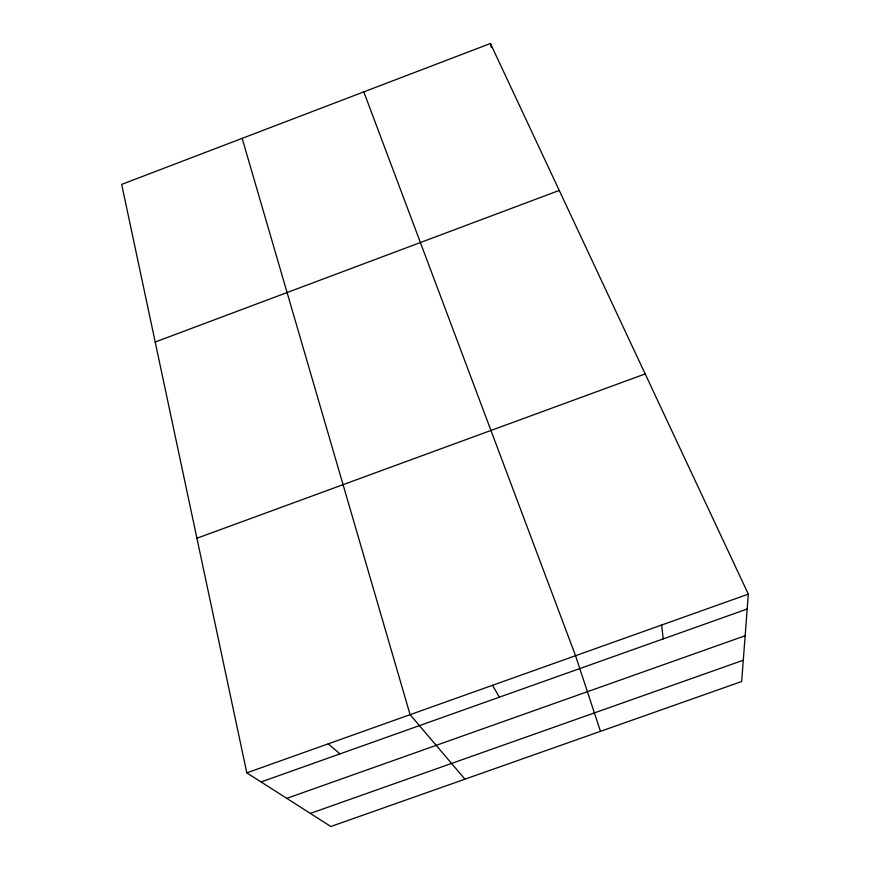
<?xml version="1.0" encoding="UTF-8"?>
<svg xmlns="http://www.w3.org/2000/svg" width="870" height="870" viewBox="0 0 870 870"><rect width="100%" height="100%" fill="white"/><g stroke="black" fill="none" stroke-linecap="round" stroke-linejoin="round"><path stroke-width="1.3" d="M748.32 594.145L741.664 681.504L330.861 826.5L246.819 772.854L121.68 184.386L490.43 43.5L748.32 594.145L246.819 772.854M155.197 342.019L559.247 190.443M196.924 538.236L645.181 373.926M261.076 781.956L747.189 609.022M286.774 798.355L745.155 635.752M310.351 813.406L743.284 660.243M328.186 743.85L339.996 753.877M464.939 779.172L410.096 714.672L242.154 138.352M492.55 685.288L499.347 697.196M363.812 91.872L575.548 655.708L600.474 731.333M490.43 43.5L491.289 47.48M661.635 625.03L663.212 638.895"/></g></svg>
